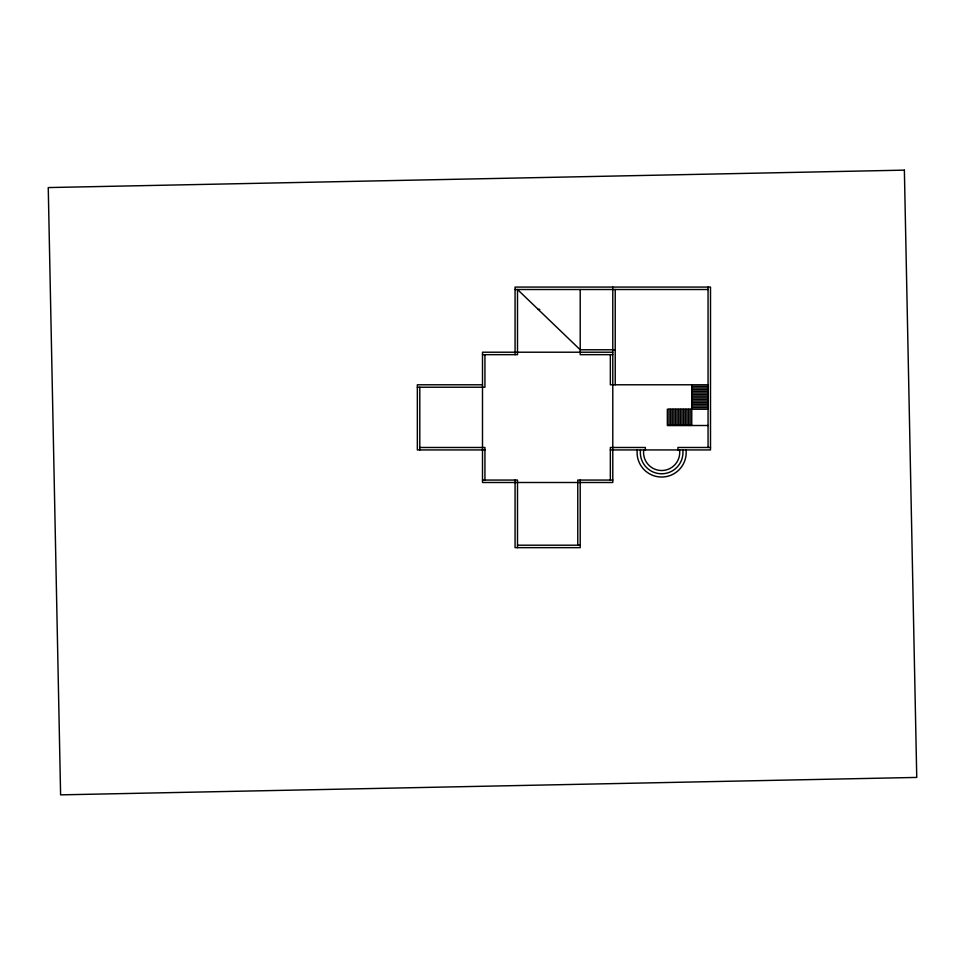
<?xml version="1.0" encoding="UTF-8"?>
<svg xmlns="http://www.w3.org/2000/svg" width="965" height="965" viewBox="0 0 965 965"><rect width="100%" height="100%" fill="white"/><g stroke="black" fill="none" stroke-linecap="round" stroke-linejoin="round"><path stroke-width="1.45" d="M515.069 289.512L708.057 289.512M538.181 309.379L539.809 309.379M615.224 349.776L580.206 349.776L517.505 289.512L517.505 354.662L482.5 354.662M612.787 352.213L482.5 352.213L482.5 482.5L612.787 482.5L612.787 287.075M612.787 354.662L580.206 354.662L580.206 289.512M482.5 384.782L417.35 384.782L417.35 449.931L484.937 449.931M708.057 384.782L610.338 384.782L610.338 354.662M691.772 386.41L708.057 386.41M417.35 387.23L484.937 387.23L484.937 354.662M691.772 388.039L708.057 388.039M691.772 389.667L708.057 389.667M691.772 391.308L708.057 391.308M691.772 392.936L708.057 392.936M691.772 394.564L708.057 394.564M691.772 396.193L708.057 396.193M691.772 397.821L708.057 397.821M691.772 399.45L708.057 399.45M691.772 401.078L708.057 401.078M691.772 402.707L708.057 402.707M691.772 404.335L708.057 404.335M691.772 405.963L708.057 405.963M691.772 407.592L708.057 407.592M708.057 409.22L667.346 409.22L667.346 425.505L708.057 425.505M419.799 447.483L484.937 447.483L484.937 480.063M710.505 447.483L677.925 447.483L677.925 449.931M610.338 449.931L710.505 449.931L710.505 287.075L515.069 287.075L515.069 354.662M482.5 480.063L517.505 480.063L517.505 547.65M612.787 480.063L577.77 480.063L577.77 545.201M517.505 545.201L580.206 545.201M708.057 287.075L708.057 447.483M691.772 384.782L691.748 425.517M690.144 409.22L690.144 425.517M688.515 409.22L688.515 425.505M686.887 409.22L686.887 425.505M685.259 409.22L685.259 425.505M683.63 409.22L683.63 425.505M682.002 409.22L682.002 425.505M680.373 409.22L680.373 425.505M678.745 409.22L678.745 425.505M677.116 409.22L677.116 425.505M675.488 409.22L675.488 425.505M673.86 409.22L673.86 425.505M672.231 409.22L672.231 425.505M670.603 409.22L670.603 425.505M668.974 409.22L668.974 425.505M645.356 449.931L645.356 447.483L610.338 447.483L610.338 480.063M615.224 289.512L615.224 384.782M580.206 480.063L580.206 547.65L515.069 547.65L515.069 480.063M419.799 387.23L419.799 449.931M686.067 449.931A24.559 24.559 0 0 1 661.64 477.036A24.559 24.559 0 0 1 637.214 449.931M682.81 449.931A21.326 21.326 0 0 1 661.64 473.779A21.326 21.326 0 0 1 640.471 449.931M679.553 449.931A18.094 18.094 0 0 1 661.64 470.522A18.094 18.094 0 0 1 643.727 449.931M904.374 170.142L48.25 187.572L60.602 794.858L916.75 777.428L904.374 170.142"/></g></svg>
